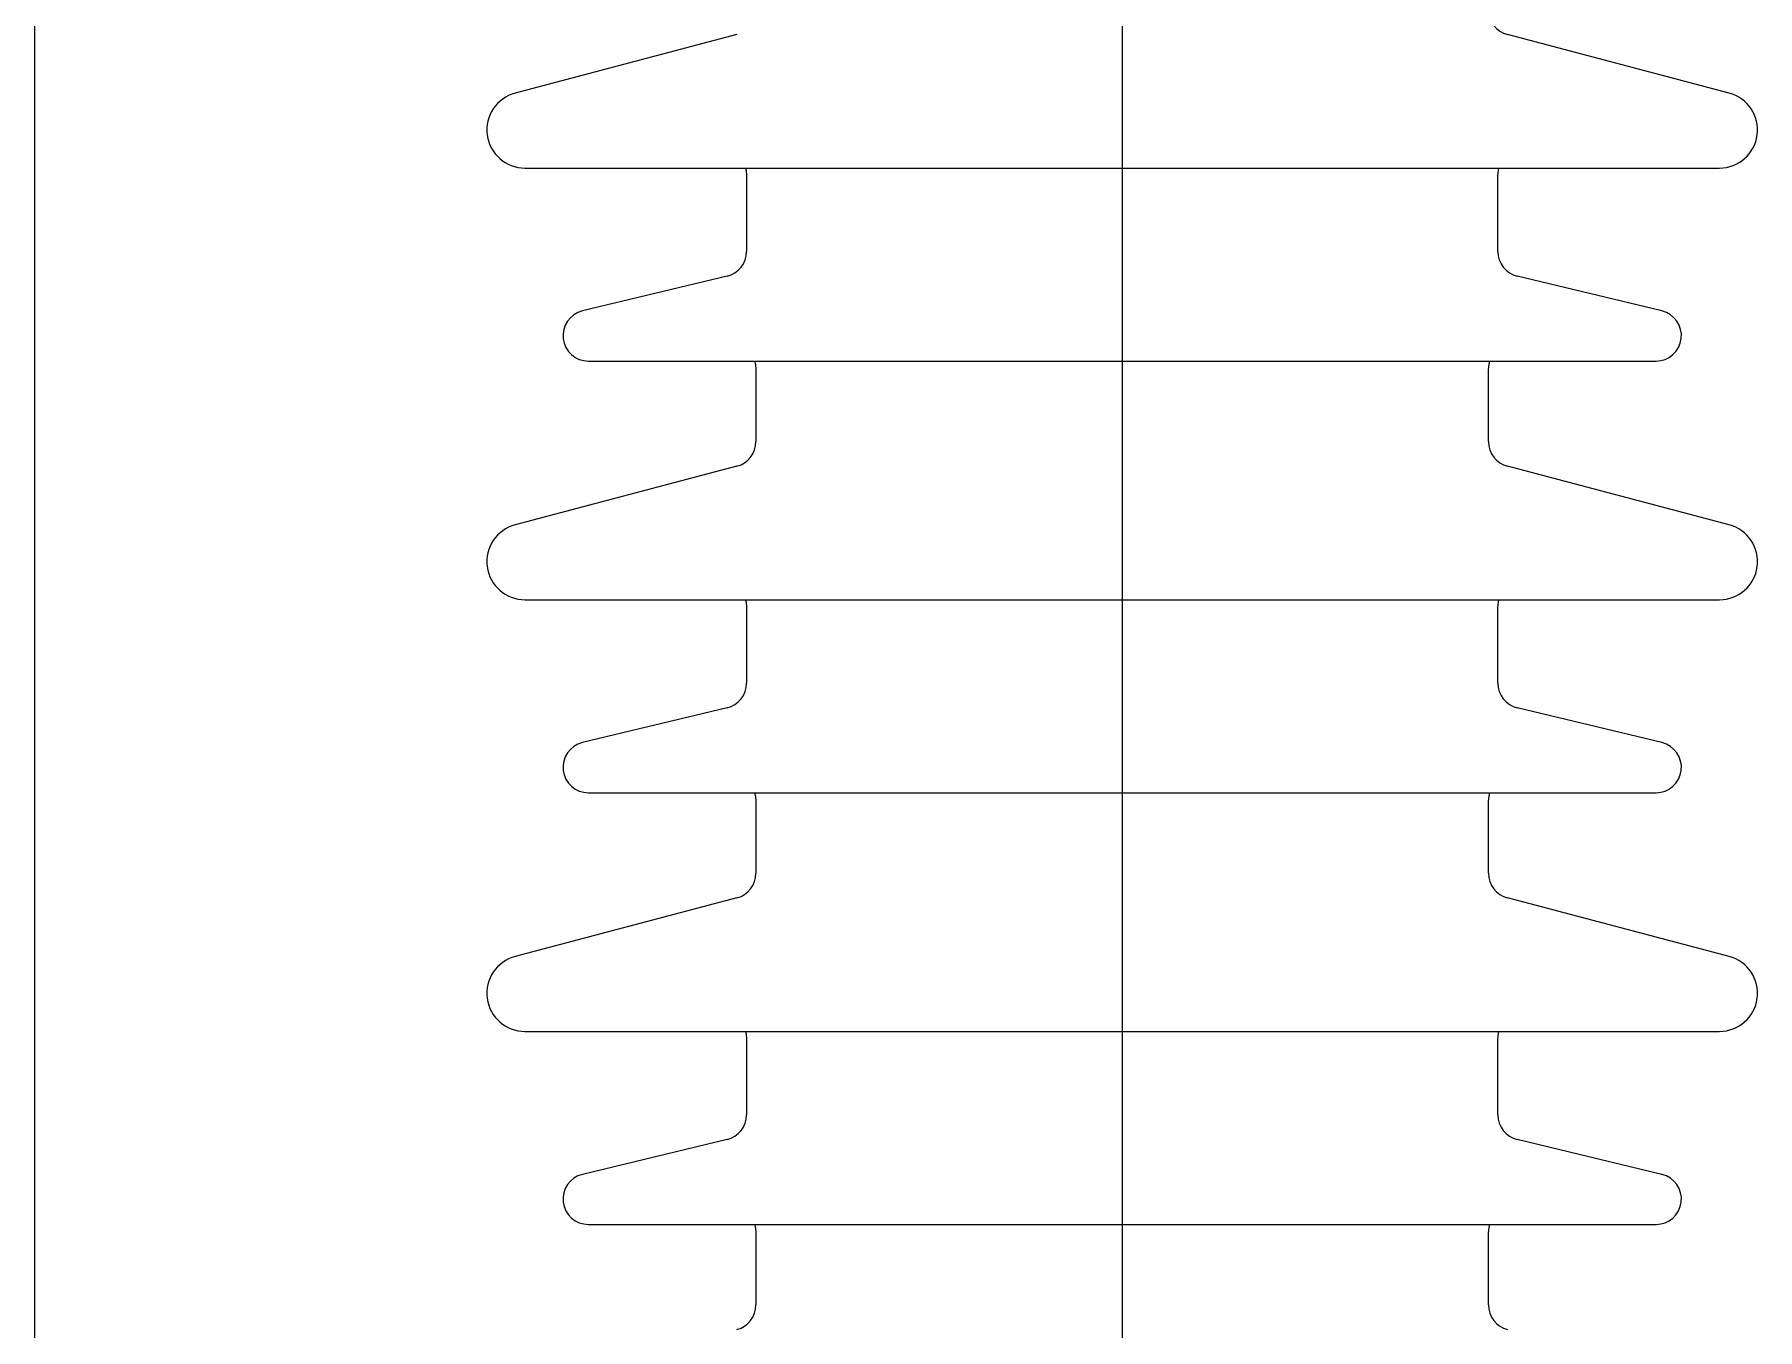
# Model space of a CAD drawing. Header units: millimetres. Extents: x 51507 to 66627, y -17810 to -7118.
# Drawn here: x 53453.1 to 53792.6, y -11768.9 to -11513.9 of the extents above; entities that cross this region are included whole.
import ezdxf

# ---------------------------------------------------------------- set-up
doc = ezdxf.new("R2010")
doc.units = ezdxf.units.MM
doc.header["$LTSCALE"] = 10
doc.layers.get('Defpoints').update_dxf_attribs({"lineweight": 25})
doc.layers.add('粗实线', color=4, linetype='Continuous', lineweight=18)

msp = doc.modelspace()

# ---------------------------------------------------------------- linework, layer by layer
at = {"layer": 'Defpoints'}
msp.add_line((53667.409, -7118.116), (53667.409, -17810.116), dxfattribs=at)
at = {"layer": '粗实线'}
for p, q in [((53453.113, -11326.704), (53453.113, -12006.704)), ((53591.519, -11513.899), (53547.824, -11525.453)), ((53786.994, -11525.453), (53743.298, -11513.899)), ((53549.741, -11540.204), (53785.076, -11540.204)), ((53593.4, -11541.635), (53593.4, -11556.635)), ((53741.418, -11556.635), (53741.418, -11541.635)), ((53589.568, -11561.497), (53561.073, -11568.342)), ((53773.744, -11568.342), (53745.25, -11561.497)), ((53562.241, -11578.204), (53772.576, -11578.204)), ((53595.241, -11579.861), (53595.241, -11594.065)), ((53739.576, -11594.065), (53739.576, -11579.861)), ((53591.519, -11598.899), (53547.824, -11610.453)), ((53786.994, -11610.453), (53743.298, -11598.899)), ((53549.741, -11625.204), (53785.076, -11625.204)), ((53593.4, -11626.635), (53593.4, -11641.635)), ((53741.418, -11641.635), (53741.418, -11626.635)), ((53589.568, -11646.497), (53561.073, -11653.342)), ((53773.744, -11653.342), (53745.25, -11646.497)), ((53562.241, -11663.204), (53772.576, -11663.204)), ((53595.241, -11664.861), (53595.241, -11679.065)), ((53739.576, -11679.065), (53739.576, -11664.861)), ((53591.519, -11683.899), (53547.824, -11695.453)), ((53786.994, -11695.453), (53743.298, -11683.899)), ((53549.741, -11710.204), (53785.076, -11710.204)), ((53593.4, -11711.635), (53593.4, -11726.635)), ((53741.418, -11726.635), (53741.418, -11711.635)), ((53589.568, -11731.497), (53561.073, -11738.342)), ((53773.744, -11738.342), (53745.25, -11731.497)), ((53562.241, -11748.204), (53772.576, -11748.204)), ((53595.241, -11749.861), (53595.241, -11764.065)), ((53739.576, -11764.065), (53739.576, -11749.861))]:
    msp.add_line(p, q, dxfattribs=at)
for points in [[(53593.19, -11540.204), (53593.304, -11540.66), (53593.4, -11541.635)], [(53741.418, -11541.635), (53741.514, -11540.66), (53741.627, -11540.204)], [(53594.959, -11578.204), (53595.145, -11578.885), (53595.241, -11579.861)], [(53739.576, -11579.861), (53739.673, -11578.885), (53739.859, -11578.204)], [(53593.19, -11625.204), (53593.304, -11625.66), (53593.4, -11626.635)], [(53741.418, -11626.635), (53741.514, -11625.66), (53741.627, -11625.204)], [(53594.959, -11663.204), (53595.145, -11663.885), (53595.241, -11664.861)], [(53739.576, -11664.861), (53739.673, -11663.885), (53739.859, -11663.204)], [(53593.19, -11710.204), (53593.304, -11710.66), (53593.4, -11711.635)], [(53741.418, -11711.635), (53741.514, -11710.66), (53741.627, -11710.204)], [(53594.959, -11748.204), (53595.145, -11748.885), (53595.241, -11749.861)], [(53739.576, -11749.861), (53739.673, -11748.885), (53739.859, -11748.204)]]:
    msp.add_lwpolyline(points, dxfattribs=at)
for centre, radius, start, end in [((53744.576, -11509.065), 5, 180, 255.18856), ((53549.741, -11532.704), 7.5, 104.81144, 270), ((53785.076, -11532.704), 7.5, 270, 75.18856), ((53588.4, -11556.635), 5, 283.50795, 0), ((53746.418, -11556.635), 5, 180, 256.49205), ((53562.241, -11573.204), 5, 103.50795, 270), ((53772.576, -11573.204), 5, 270, 76.49205), ((53590.241, -11594.065), 5, 284.81144, 360), ((53744.576, -11594.065), 5, 180, 255.18856), ((53549.741, -11617.704), 7.5, 104.81144, 270), ((53785.076, -11617.704), 7.5, 270, 75.18856), ((53588.4, -11641.635), 5, 283.50795, 0), ((53746.418, -11641.635), 5, 180, 256.49205), ((53562.241, -11658.204), 5, 103.50795, 270), ((53772.576, -11658.204), 5, 270, 76.49205), ((53590.241, -11679.065), 5, 284.81144, 0), ((53744.576, -11679.065), 5, 180, 255.18856), ((53549.741, -11702.704), 7.5, 104.81144, 270), ((53785.076, -11702.704), 7.5, 270, 75.18856), ((53588.4, -11726.635), 5, 283.50795, 0), ((53746.418, -11726.635), 5, 180, 256.49205), ((53562.241, -11743.204), 5, 103.50795, 270), ((53772.576, -11743.204), 5, 270, 76.49205), ((53590.241, -11764.065), 5, 284.81144, 360), ((53744.576, -11764.065), 5, 180, 255.18856)]:
    msp.add_arc(centre, radius, start, end, dxfattribs=at)

doc.saveas('drawing.dxf')
